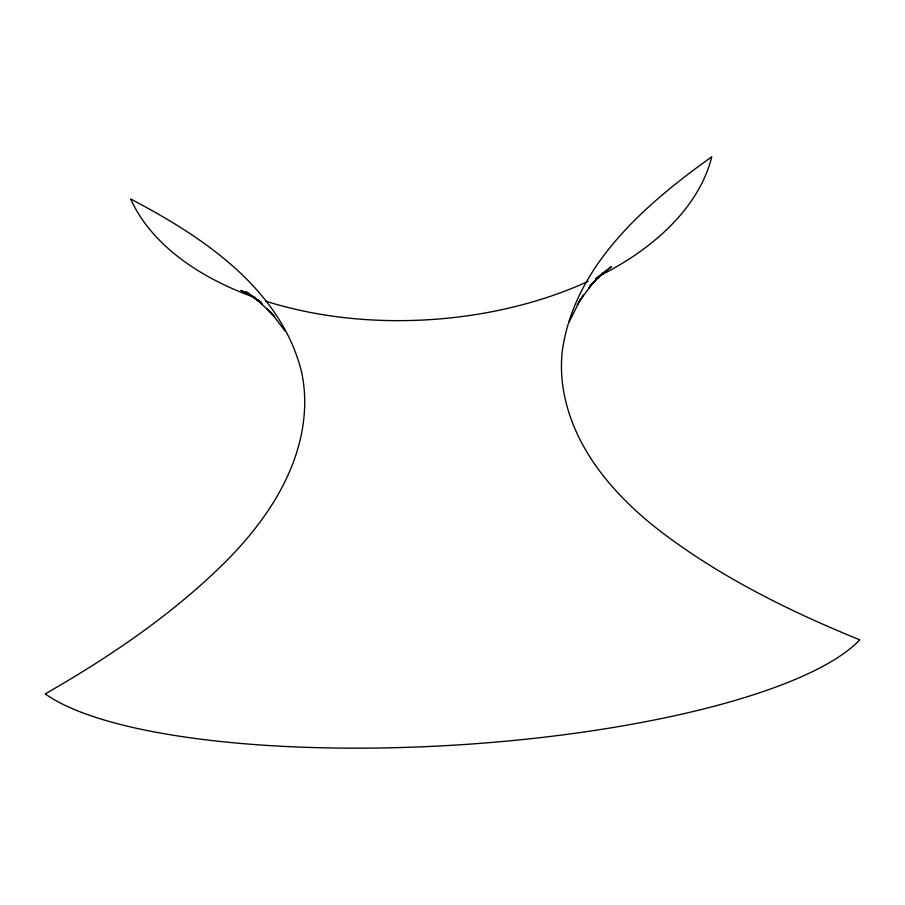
<?xml version="1.0" encoding="UTF-8"?>
<svg xmlns="http://www.w3.org/2000/svg" width="905" height="905" viewBox="0 0 905 905"><rect width="100%" height="100%" fill="white"/><g stroke="black" fill="none" stroke-linecap="round" stroke-linejoin="round"><path stroke-width="1.36" d="M569.234 321.795L580.128 300.019L577.288 305.064L583.51 295.132L579.89 300.358L593.284 282.496L588.589 288.209L595.558 280.29L589.97 286.127L604.054 272.201L597.21 278.457L611.361 266.715L595.524 278.842L607.515 270.437M251.545 295.799L240.9 290.369L254.215 297.462M246.194 292.756L261.217 302.383L246.058 291.681L262.065 304.012L256.058 298.786L271.839 313.537L267.032 308.639L274.724 317.055L270.742 312.214L285.199 331.162M599.325 275.991A297.485 178.014 -3.5 0 0 711.749 156.791C644.971 204.507 573.77 265.934 562.152 352.045A185.118 161.452 14.1 0 0 562.695 385.157C571.575 450.079 619.065 501.472 670.153 538.554C728.242 580.987 793.312 612.775 859.75 639.835A425.644 109.143 -3.5 0 1 462.647 744.611A425.644 109.143 -3.5 0 1 45.25 693.897C106.881 658.489 166.486 618.556 217.935 569.222C263.615 525.658 303.91 468.643 304.736 403.178A183.296 159.246 -25.2 0 0 301.207 370.383C279.555 287.598 202.143 236.51 130.648 198.987A297.485 178.014 -3.5 0 0 255.165 297.621M588.216 281.319A297.485 178.014 -3.5 0 1 265.674 301.139"/></g></svg>
